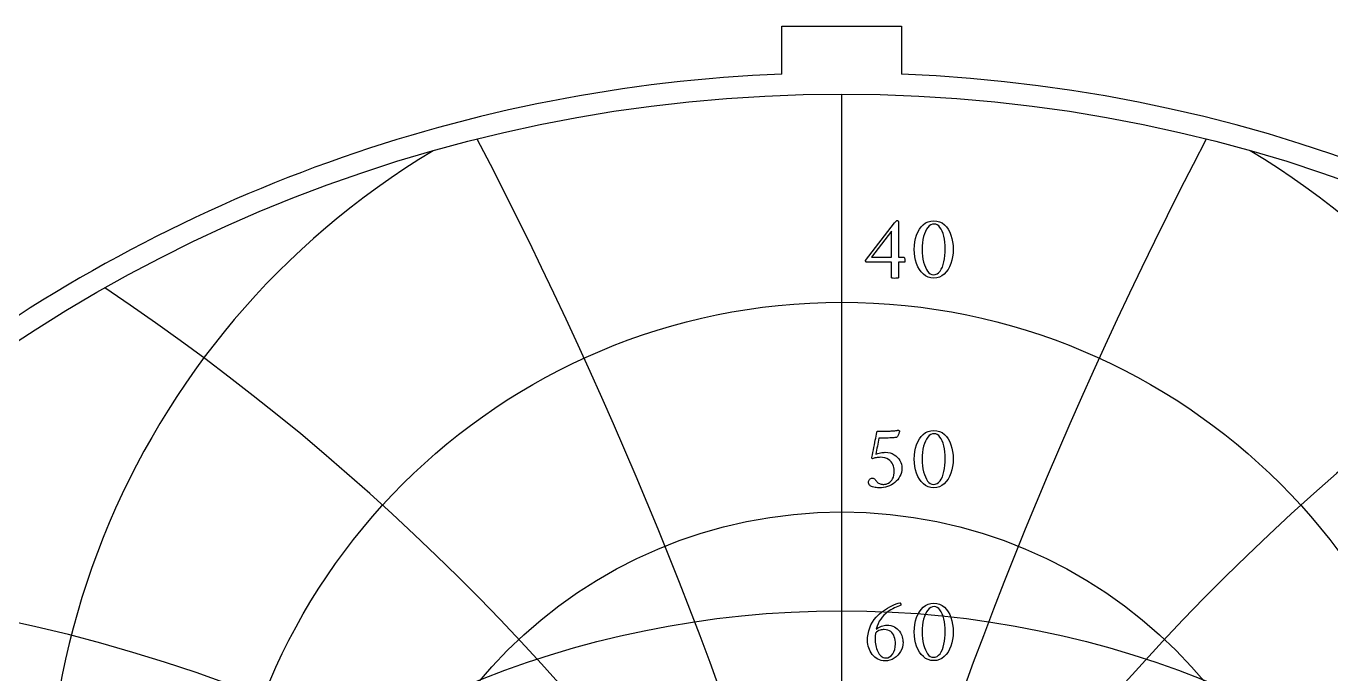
# Model space of a CAD drawing. Header units: millimetres. Extents: x -32.4 to 32.3, y -32.4 to 33.4.
# Drawn here: x -17.39 to 10.43, y 19.53 to 33.35 of the extents above; entities that cross this region are included whole.
import ezdxf

# ---------------------------------------------------------------- set-up
doc = ezdxf.new("R2010")
doc.units = ezdxf.units.MM
for name, color, linetype in [('CUT_OUTER', 1, 'Continuous'), ('ENGRAVE', 7, 'Continuous'), ('ENGRAVE_FINE', 8, 'Continuous'), ('TEXT', 5, 'Continuous')]:
    doc.layers.add(name, color=color, linetype=linetype)

msp = doc.modelspace()

# ---------------------------------------------------------------- linework, layer by layer
at = {"layer": 'CUT_OUTER'}
for points in [[(-1.2775, 33.35), (1.2775, 33.35), (1.2775, 32.3246)], [(-1.2775, 32.3246), (-1.2775, 33.35)]]:
    msp.add_lwpolyline(points, dxfattribs=at)
for centre, radius, start, end in [((-0.0002, -0.0001), 32.35, 127.26523, 87.73645), ((-0.0008, 0.0014), 32.3484, 92.26192, 127.26607)]:
    msp.add_arc(centre, radius, start, end, dxfattribs=at)
at = {"layer": 'ENGRAVE'}
msp.add_lwpolyline([(0, -31.9), (0, 31.9)], dxfattribs=at)
for centre, radius in [((0, 0), 31.9), ((0, 14.2317), 13.2287), ((0, 12.9152), 10.0734), ((0, 0), 20.8814)]:
    msp.add_circle(centre, radius, dxfattribs=at)
for centre, radius, start, end in [((0, 16.1373), 16.9577, 120.8977, 59.1023), ((0, 18.9436), 21.6001, 166.41795, 13.58205)]:
    msp.add_arc(centre, radius, start, end, dxfattribs=at)
at = {"layer": 'ENGRAVE_FINE'}
for centre, radius, start, end in [((-94.5613, -14.3514), 97.8971, 4.681803, 27.557172), ((-94.5613, -14.3514), 97.8971, 4.681803, 27.557172), ((94.5613, -14.3514), 97.8971, 152.442828, 175.318197), ((94.5613, -14.3514), 97.8971, 152.442828, 175.318197), ((-43.8861, -14.3514), 50.6753, 9.51216, 56.21383), ((-43.8861, -14.3514), 50.6753, 9.51216, 56.21383), ((43.8861, -14.3514), 50.6753, 123.78617, 170.48784), ((43.8861, -14.3514), 50.6753, 123.78617, 170.48784), ((-25.3376, -14.3514), 35.8328, 14.65792, 87.25322), ((-25.3376, -14.3514), 35.8328, 14.65792, 87.25322), ((25.3376, -14.3514), 35.8328, 92.74678, 165.34208), ((25.3376, -14.3514), 35.8328, 92.74678, 165.34208)]:
    msp.add_arc(centre, radius, start, end, dxfattribs=at)
at = {"layer": 'TEXT'}
for points in [[(1.1812, 29.2044), (1.1884, 29.2036), (1.1945, 29.2015), (1.1996, 29.1978), (1.2035, 29.1927), (1.2065, 29.1869), (1.2086, 29.1811), (1.2099, 29.1752), (1.2103, 29.1694), (1.2103, 28.4214), (1.323, 28.4214), (1.3277, 28.42), (1.3322, 28.4156), (1.3365, 28.4083), (1.3405, 28.3981), (1.3439, 28.386), (1.3463, 28.3729), (1.3478, 28.3588), (1.3483, 28.3437), (1.3479, 28.3338), (1.3468, 28.3253), (1.345, 28.3182), (1.3424, 28.3127), (1.2103, 28.3127), (1.2103, 27.9804), (1.2095, 27.9801), (1.2072, 27.9792), (1.2032, 27.9777), (1.1977, 27.9756), (1.1887, 27.9735), (1.1741, 27.9719), (1.1542, 27.971), (1.1287, 27.9707), (1.099, 27.9717), (1.0777, 27.9746), (1.065, 27.9795), (1.0607, 27.9863), (1.0607, 28.3127), (0.5265, 28.3127), (0.5219, 28.3159), (0.518, 28.3197), (0.5146, 28.3241), (0.5119, 28.3292), (0.5098, 28.3343), (0.5083, 28.3391), (0.5074, 28.3436), (0.5071, 28.3476), (1.1248, 29.1558), (1.1302, 29.1621), (1.1365, 29.1692), (1.1438, 29.1771), (1.152, 29.1859), (1.1604, 29.194), (1.1681, 29.1998), (1.175, 29.2032), (1.1812, 29.2044)], [(1.0607, 28.9771), (0.6353, 28.4214), (1.0607, 28.4214)], [(1.9622, 29.1985), (2.0266, 29.1933), (2.0858, 29.1777), (2.1397, 29.1516), (2.1885, 29.115), (2.2318, 29.0698), (2.2696, 29.0176), (2.3018, 28.9586), (2.3284, 28.8926), (2.3492, 28.8215), (2.3641, 28.7471), (2.373, 28.6695), (2.376, 28.5885), (2.3729, 28.5076), (2.3638, 28.4299), (2.3487, 28.3556), (2.3274, 28.2845), (2.3004, 28.2184), (2.2679, 28.1592), (2.23, 28.1067), (2.1866, 28.0611), (2.1379, 28.0241), (2.0843, 27.9977), (2.0257, 27.9818), (1.9622, 27.9766), (1.9002, 27.9818), (1.8427, 27.9977), (1.7895, 28.0241), (1.7407, 28.0611), (1.6968, 28.1067), (1.6584, 28.1592), (1.6254, 28.2184), (1.5979, 28.2845), (1.5762, 28.3556), (1.5608, 28.4299), (1.5515, 28.5076), (1.5484, 28.5885), (1.5514, 28.6695), (1.5605, 28.7471), (1.5757, 28.8215), (1.5969, 28.8926), (1.624, 28.9586), (1.6567, 29.0176), (1.6949, 29.0698), (1.7388, 29.115), (1.7877, 29.1516), (1.8412, 29.1777), (1.8994, 29.1933), (1.9622, 29.1985)], [(1.9719, 29.1286), (1.9335, 29.1241), (1.8978, 29.1104), (1.865, 29.0876), (1.8349, 29.0558), (1.8079, 29.0162), (1.7842, 28.9705), (1.7637, 28.9186), (1.7465, 28.8605), (1.7329, 28.7976), (1.7232, 28.7313), (1.7174, 28.6616), (1.7154, 28.5885), (1.7174, 28.5162), (1.7232, 28.4469), (1.7329, 28.3807), (1.7465, 28.3175), (1.7635, 28.2589), (1.7832, 28.2065), (1.8057, 28.1603), (1.831, 28.1203), (1.8588, 28.088), (1.8886, 28.065), (1.9205, 28.0511), (1.9544, 28.0465), (1.9953, 28.0512), (2.0326, 28.0654), (2.0662, 28.0891), (2.0962, 28.1223), (2.1226, 28.1633), (2.1455, 28.2107), (2.1649, 28.2643), (2.1807, 28.3243), (2.1931, 28.3888), (2.2019, 28.4559), (2.2071, 28.5257), (2.2089, 28.5982), (2.207, 28.6712), (2.2014, 28.7403), (2.192, 28.8057), (2.1788, 28.8673), (2.1623, 28.924), (2.1428, 28.9746), (2.1205, 29.0192), (2.0952, 29.0577), (2.0675, 29.0887), (2.0377, 29.1109), (2.0058, 29.1242), (1.9719, 29.1286)], [(0.9286, 24.2605), (0.9828, 24.2573), (1.0328, 24.2479), (1.0785, 24.2321), (1.12, 24.21), (1.1571, 24.1831), (1.1897, 24.1529), (1.2178, 24.1194), (1.2414, 24.0827), (1.2601, 24.044), (1.2735, 24.0048), (1.2815, 23.9649), (1.2842, 23.9244), (1.2815, 23.877), (1.2737, 23.8319), (1.2607, 23.7891), (1.2424, 23.7486), (1.2198, 23.7107), (1.1938, 23.6757), (1.1644, 23.6437), (1.1316, 23.6145), (1.0961, 23.5885), (1.0586, 23.5657), (1.0189, 23.5462), (0.9772, 23.53), (0.9342, 23.5173), (0.8907, 23.5082), (0.8468, 23.5027), (0.8024, 23.5009), (0.7827, 23.5015), (0.7608, 23.5035), (0.7366, 23.5069), (0.7101, 23.5116), (0.6831, 23.5177), (0.6574, 23.5254), (0.633, 23.5347), (0.61, 23.5456), (0.6056, 23.5494), (0.6003, 23.5553), (0.594, 23.563), (0.5867, 23.5727), (0.5799, 23.5836), (0.5751, 23.5946), (0.5721, 23.6059), (0.5712, 23.6174), (0.5727, 23.6369), (0.5772, 23.6543), (0.5848, 23.6699), (0.5955, 23.6835), (0.608, 23.6945), (0.6214, 23.7024), (0.6357, 23.7072), (0.6508, 23.7087), (0.6692, 23.7069), (0.6855, 23.7012), (0.6998, 23.6918), (0.712, 23.6786), (0.7232, 23.664), (0.7346, 23.6502), (0.7461, 23.6373), (0.7577, 23.6252), (0.7719, 23.6126), (0.7875, 23.6021), (0.8045, 23.5937), (0.8228, 23.5873), (0.8416, 23.5826), (0.8604, 23.5793), (0.879, 23.5773), (0.8975, 23.5766), (0.9229, 23.5784), (0.9483, 23.5837), (0.9739, 23.5925), (0.9995, 23.6048), (1.0242, 23.6212), (1.0469, 23.6422), (1.0675, 23.6678), (1.086, 23.6981), (1.1013, 23.7333), (1.1122, 23.7741), (1.1188, 23.8203), (1.121, 23.8719), (1.1191, 23.9023), (1.1134, 23.9334), (1.104, 23.965), (1.0908, 23.9972), (1.0735, 24.0286), (1.0518, 24.0575), (1.0255, 24.0839), (0.9947, 24.108), (0.9589, 24.1279), (0.9175, 24.1422), (0.8705, 24.1508), (0.8179, 24.1536), (0.801, 24.1531), (0.7815, 24.1514), (0.7592, 24.1487), (0.7344, 24.1449), (0.71, 24.1403), (0.6892, 24.1354), (0.6721, 24.1301), (0.6586, 24.1245), (0.6557, 24.125), (0.653, 24.1267), (0.6504, 24.1294), (0.6479, 24.1332), (0.6458, 24.1377), (0.6443, 24.1422), (0.6434, 24.1469), (0.643, 24.1517), (0.6537, 24.2051), (0.6644, 24.2585), (0.6751, 24.312), (0.6858, 24.3654), (0.6963, 24.4179), (0.7064, 24.4686), (0.7162, 24.5175), (0.7256, 24.5645), (0.7343, 24.6085), (0.7419, 24.6483), (0.7484, 24.6838), (0.7538, 24.7151), (1.0335, 24.7151), (1.0531, 24.7153), (1.0729, 24.7161), (1.0929, 24.7173), (1.1132, 24.719), (1.1327, 24.721), (1.1506, 24.7231), (1.1667, 24.7253), (1.1812, 24.7277), (1.1931, 24.7298), (1.2016, 24.7314), (1.2067, 24.7323), (1.2084, 24.7326), (1.2131, 24.7298), (1.2174, 24.7272), (1.2213, 24.7249), (1.2249, 24.7229), (1.2279, 24.7207), (1.23, 24.718), (1.2313, 24.7148), (1.2317, 24.7112), (1.2313, 24.7071), (1.23, 24.7008), (1.2279, 24.6921), (1.2249, 24.6811), (1.2211, 24.6686), (1.2166, 24.6556), (1.2114, 24.6419), (1.2055, 24.6277), (1.1989, 24.6136), (1.1916, 24.6005), (1.1838, 24.5883), (1.1754, 24.5771), (1.155, 24.5752), (1.1326, 24.5733), (1.1083, 24.5713), (1.0821, 24.5694), (1.0537, 24.5677), (1.0229, 24.5665), (0.9896, 24.5657), (0.9539, 24.5655), (0.7946, 24.5655), (0.7859, 24.5226), (0.7773, 24.4793), (0.7689, 24.4356), (0.7606, 24.3916), (0.7523, 24.348), (0.7438, 24.3054), (0.7353, 24.2639), (0.7266, 24.2236), (0.7475, 24.231), (0.7715, 24.2379), (0.7985, 24.2441), (0.8286, 24.2498), (0.8585, 24.2545), (0.8852, 24.2578), (0.9085, 24.2598), (0.9286, 24.2605)], [(1.9622, 24.7267), (2.0266, 24.7215), (2.0858, 24.7059), (2.1397, 24.6797), (2.1885, 24.6432), (2.2318, 24.598), (2.2696, 24.5458), (2.3018, 24.4867), (2.3284, 24.4208), (2.3492, 24.3497), (2.3641, 24.2753), (2.373, 24.1976), (2.376, 24.1167), (2.3729, 24.0358), (2.3638, 23.9581), (2.3487, 23.8838), (2.3274, 23.8127), (2.3004, 23.7466), (2.2679, 23.6874), (2.23, 23.6349), (2.1866, 23.5893), (2.1379, 23.5523), (2.0843, 23.5259), (2.0257, 23.51), (1.9622, 23.5048), (1.9002, 23.51), (1.8427, 23.5259), (1.7895, 23.5523), (1.7407, 23.5893), (1.6968, 23.6349), (1.6584, 23.6874), (1.6254, 23.7466), (1.5979, 23.8127), (1.5762, 23.8838), (1.5608, 23.9581), (1.5515, 24.0358), (1.5484, 24.1167), (1.5514, 24.1976), (1.5605, 24.2753), (1.5757, 24.3497), (1.5969, 24.4208), (1.624, 24.4867), (1.6567, 24.5458), (1.6949, 24.598), (1.7388, 24.6432), (1.7877, 24.6797), (1.8412, 24.7059), (1.8994, 24.7215), (1.9622, 24.7267)], [(1.9719, 24.6568), (1.9335, 24.6522), (1.8978, 24.6386), (1.865, 24.6158), (1.8349, 24.5839), (1.8079, 24.5444), (1.7842, 24.4987), (1.7637, 24.4468), (1.7465, 24.3887), (1.7329, 24.3258), (1.7232, 24.2595), (1.7174, 24.1898), (1.7154, 24.1167), (1.7174, 24.0444), (1.7232, 23.9751), (1.7329, 23.9089), (1.7465, 23.8457), (1.7635, 23.7871), (1.7832, 23.7347), (1.8057, 23.6885), (1.831, 23.6485), (1.8588, 23.6162), (1.8886, 23.5931), (1.9205, 23.5793), (1.9544, 23.5747), (1.9953, 23.5794), (2.0326, 23.5936), (2.0662, 23.6173), (2.0962, 23.6505), (2.1226, 23.6915), (2.1455, 23.7389), (2.1649, 23.7925), (2.1807, 23.8525), (2.1931, 23.917), (2.2019, 23.9841), (2.2071, 24.0539), (2.2089, 24.1264), (2.207, 24.1993), (2.2014, 24.2685), (2.192, 24.3339), (2.1788, 24.3955), (2.1623, 24.4522), (2.1428, 24.5028), (2.1205, 24.5474), (2.0952, 24.5859), (2.0675, 24.6169), (2.0377, 24.6391), (2.0058, 24.6524), (1.9719, 24.6568)], [(0.9597, 20.5744), (1.0073, 20.5721), (1.0508, 20.5652), (1.0903, 20.5537), (1.1258, 20.5375), (1.1576, 20.5178), (1.186, 20.4955), (1.2111, 20.4707), (1.2327, 20.4433), (1.2512, 20.4143), (1.2669, 20.3845), (1.2798, 20.354), (1.29, 20.3228), (1.2976, 20.2921), (1.3031, 20.2629), (1.3064, 20.2352), (1.3075, 20.2092), (1.3042, 20.1576), (1.2946, 20.1079), (1.2785, 20.06), (1.256, 20.0139), (1.2281, 19.971), (1.1958, 19.9323), (1.1591, 19.8981), (1.118, 19.8682), (1.0734, 19.844), (1.026, 19.8267), (0.9758, 19.8163), (0.9228, 19.8129), (0.8811, 19.8152), (0.8415, 19.8223), (0.8039, 19.8342), (0.7684, 19.8507), (0.7351, 19.8712), (0.7045, 19.8947), (0.6764, 19.9212), (0.6508, 19.9508), (0.6279, 19.9828), (0.6078, 20.0166), (0.5905, 20.0522), (0.576, 20.0897), (0.5645, 20.128), (0.5564, 20.1662), (0.5514, 20.2043), (0.5498, 20.2422), (0.5527, 20.3141), (0.5615, 20.384), (0.576, 20.452), (0.5964, 20.5181), (0.6224, 20.5811), (0.6537, 20.64), (0.6904, 20.6947), (0.7324, 20.7454), (0.7677, 20.7816), (0.8055, 20.8163), (0.8459, 20.8496), (0.8888, 20.8814), (0.9332, 20.9114), (0.9782, 20.9392), (1.0236, 20.9648), (1.0695, 20.9882), (1.1148, 21.009), (1.1586, 21.0266), (1.2008, 21.041), (1.2414, 21.0523), (1.2476, 21.0509), (1.2526, 21.0467), (1.2563, 21.0398), (1.2589, 21.03), (1.2606, 21.0196), (1.2618, 21.0108), (1.2625, 21.0036), (1.2628, 20.9979), (1.2316, 20.9873), (1.1984, 20.9746), (1.1632, 20.9601), (1.1258, 20.9435), (1.0874, 20.9246), (1.0488, 20.9027), (1.0102, 20.878), (0.9714, 20.8503), (0.9335, 20.8193), (0.8975, 20.7845), (0.8635, 20.7459), (0.8315, 20.7036), (0.8022, 20.657), (0.7766, 20.6057), (0.7546, 20.5497), (0.7363, 20.4889), (0.7623, 20.5082), (0.7897, 20.5251), (0.8186, 20.5398), (0.849, 20.5521), (0.8792, 20.5619), (0.9077, 20.5688), (0.9346, 20.573), (0.9597, 20.5744)], [(1.9622, 21.0407), (2.0266, 21.0355), (2.0858, 21.0198), (2.1397, 20.9937), (2.1885, 20.9571), (2.2318, 20.9119), (2.2696, 20.8598), (2.3018, 20.8007), (2.3284, 20.7347), (2.3492, 20.6636), (2.3641, 20.5892), (2.373, 20.5116), (2.376, 20.4307), (2.3729, 20.3497), (2.3638, 20.2721), (2.3487, 20.1977), (2.3274, 20.1266), (2.3004, 20.0606), (2.2679, 20.0013), (2.23, 19.9489), (2.1866, 19.9032), (2.1379, 19.8662), (2.0843, 19.8398), (2.0257, 19.824), (1.9622, 19.8187), (1.9002, 19.824), (1.8427, 19.8398), (1.7895, 19.8662), (1.7407, 19.9032), (1.6968, 19.9489), (1.6584, 20.0013), (1.6254, 20.0606), (1.5979, 20.1266), (1.5762, 20.1977), (1.5608, 20.2721), (1.5515, 20.3497), (1.5484, 20.4307), (1.5514, 20.5116), (1.5605, 20.5892), (1.5757, 20.6636), (1.5969, 20.7347), (1.624, 20.8007), (1.6567, 20.8598), (1.6949, 20.9119), (1.7388, 20.9571), (1.7877, 20.9937), (1.8412, 21.0198), (1.8994, 21.0355), (1.9622, 21.0407)], [(1.9719, 20.9707), (1.9335, 20.9662), (1.8978, 20.9525), (1.865, 20.9298), (1.8349, 20.8979), (1.8079, 20.8584), (1.7842, 20.8126), (1.7637, 20.7607), (1.7465, 20.7026), (1.7329, 20.6397), (1.7232, 20.5734), (1.7174, 20.5038), (1.7154, 20.4307), (1.7174, 20.3583), (1.7232, 20.2891), (1.7329, 20.2228), (1.7465, 20.1596), (1.7635, 20.1011), (1.7832, 20.0487), (1.8057, 20.0025), (1.831, 19.9625), (1.8588, 19.9302), (1.8886, 19.9071), (1.9205, 19.8932), (1.9544, 19.8886), (1.9953, 19.8934), (2.0326, 19.9076), (2.0662, 19.9312), (2.0962, 19.9644), (2.1226, 20.0054), (2.1455, 20.0528), (2.1649, 20.1065), (2.1807, 20.1664), (2.1931, 20.2309), (2.2019, 20.2981), (2.2071, 20.3679), (2.2089, 20.4404), (2.207, 20.5133), (2.2014, 20.5824), (2.192, 20.6478), (2.1788, 20.7094), (2.1623, 20.7661), (2.1428, 20.8168), (2.1205, 20.8613), (2.0952, 20.8998), (2.0675, 20.9309), (2.0377, 20.953), (2.0058, 20.9663), (1.9719, 20.9707)], [(0.7208, 20.4054), (0.7189, 20.3897), (0.7174, 20.3738), (0.716, 20.3577), (0.7149, 20.3413), (0.7141, 20.3248), (0.7135, 20.3083), (0.7131, 20.2917), (0.713, 20.2752), (0.7138, 20.2428), (0.7164, 20.2097), (0.7206, 20.1758), (0.7266, 20.1412), (0.7343, 20.1068), (0.7438, 20.0737), (0.7552, 20.0417), (0.7684, 20.011), (0.7833, 19.9823), (0.8002, 19.9564), (0.8188, 19.9333), (0.8393, 19.9129), (0.8615, 19.8963), (0.8854, 19.8845), (0.911, 19.8774), (0.9383, 19.875), (0.9819, 19.8804), (1.0214, 19.8964), (1.0567, 19.9231), (1.0879, 19.9605), (1.1134, 20.0059), (1.1316, 20.0567), (1.1426, 20.1128), (1.1462, 20.1742), (1.1447, 20.2143), (1.1401, 20.2529), (1.1326, 20.29), (1.1219, 20.3257), (1.108, 20.359), (1.0906, 20.3889), (1.0697, 20.4154), (1.0452, 20.4384), (1.0169, 20.4571), (0.9845, 20.4705), (0.9479, 20.4785), (0.9073, 20.4812), (0.8863, 20.4804), (0.8643, 20.478), (0.8411, 20.4741), (0.8169, 20.4685), (0.7923, 20.4599), (0.7681, 20.4464), (0.7443, 20.4283), (0.7208, 20.4054)]]:
    msp.add_lwpolyline(points, close=True, dxfattribs=at)

doc.saveas('drawing.dxf')
